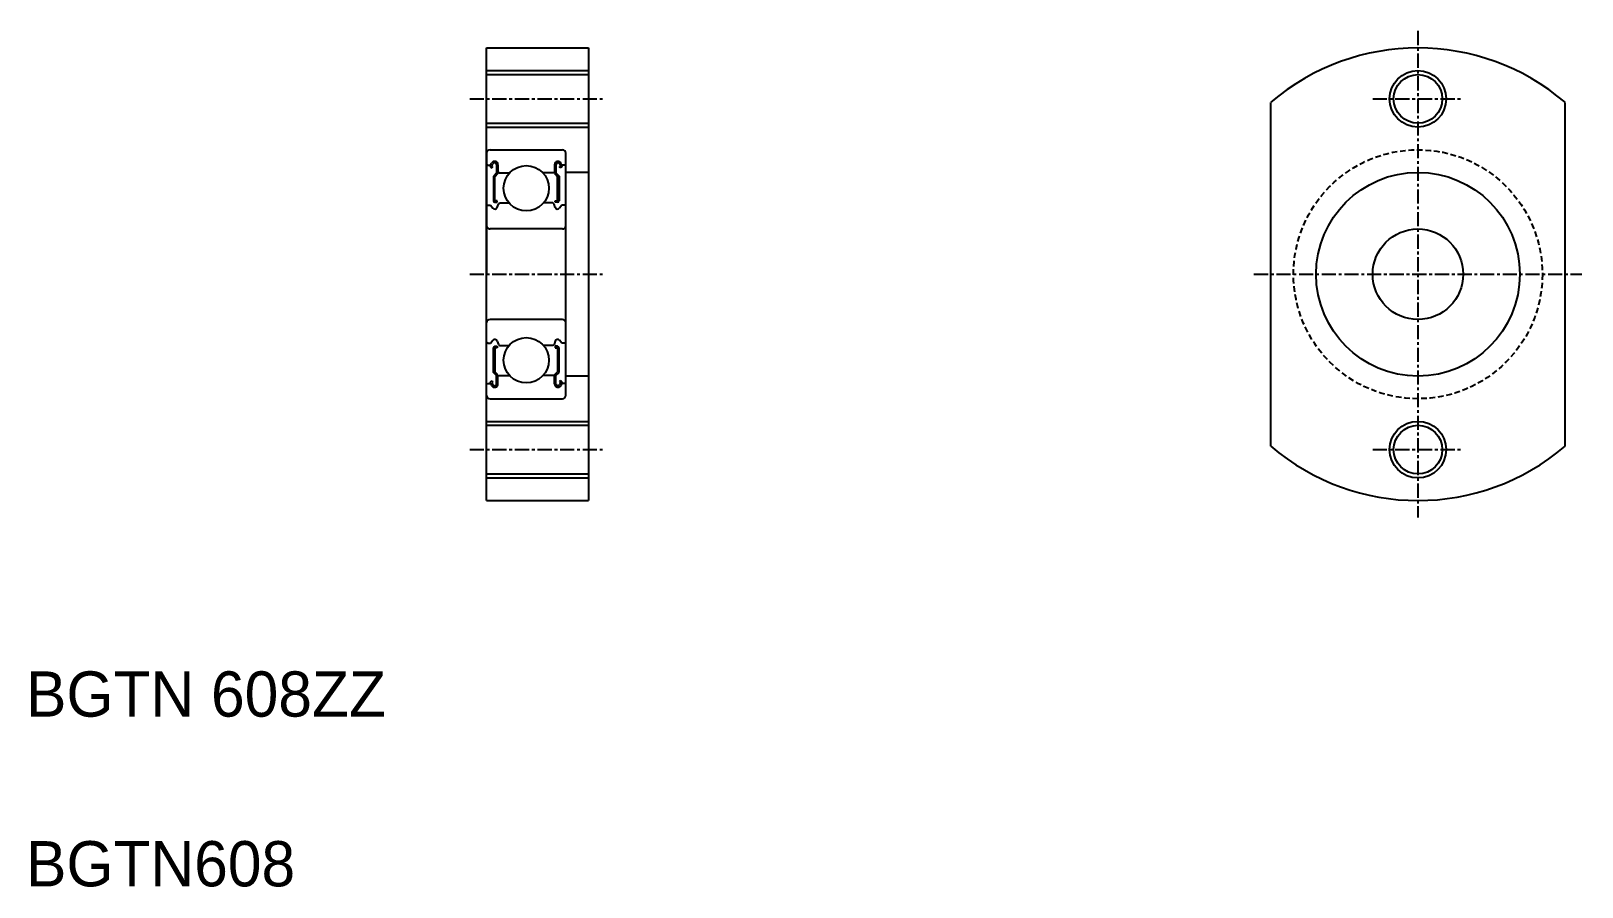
# Model space of a CAD drawing. Extents: x 73 to 210, y 46 to 122.
import ezdxf

# ---------------------------------------------------------------- set-up
doc = ezdxf.new("R2010")
doc.units = 0
doc.linetypes.add('CENTER', pattern=[2, 1.25, -0.25, 0.25, -0.25])
doc.linetypes.add('DASHED', pattern=[0.75, 0.5, -0.25])
doc.layers.get('0').update_dxf_attribs({"linetype": 'CONTINUOUS'})
doc.layers.add('CENTER', color=1, linetype='CENTER')

msp = doc.modelspace()

# ---------------------------------------------------------------- linework, layer by layer
at = {"color": 7, "linetype": 'CONTINUOUS'}
for p, q in [((113.18, 80.43), (113.18, 120.43)), ((113.18, 120.43), (122.18, 120.43)), ((122.18, 120.43), (122.18, 80.43)), ((113.18, 118.08), (122.18, 118.08)), ((182.5, 85.23), (182.5, 115.62)), ((208.5, 85.23), (208.5, 115.62)), ((113.18, 113.78), (122.18, 113.78)), ((113.18, 111.13), (113.18, 100.43)), ((113.48, 111.43), (119.88, 111.43)), ((120.18, 89.73), (120.18, 111.13)), ((113.18, 110.18), (113.28, 110.08)), ((113.28, 110.08), (113.51, 110.08)), ((113.51, 110.08), (113.62, 110.26)), ((113.56, 109.89), (113.68, 109.83)), ((113.63, 110.01), (113.74, 110.19)), ((113.74, 109.94), (113.63, 110.01)), ((113.68, 109.83), (113.74, 109.94)), ((114.04, 110.11), (114.04, 109.38)), ((114.18, 110.11), (114.18, 109.32)), ((119.18, 110.11), (119.18, 109.32)), ((119.31, 110.11), (119.31, 109.38)), ((119.61, 109.94), (119.73, 110.01)), ((119.68, 109.83), (119.61, 109.94)), ((119.73, 110.01), (119.62, 110.19)), ((119.8, 109.89), (119.68, 109.83)), ((119.84, 110.08), (119.74, 110.26)), ((120.08, 110.08), (119.84, 110.08)), ((120.18, 110.18), (120.08, 110.08)), ((114.04, 109.38), (113.78, 109.11)), ((113.78, 109.11), (113.78, 106.92)), ((114.18, 109.32), (113.91, 109.05)), ((113.91, 106.92), (113.91, 109.05)), ((114.18, 109.48), (114.28, 109.38)), ((114.28, 109.38), (115.2, 109.38)), ((119.08, 109.38), (118.15, 109.38)), ((119.18, 109.48), (119.08, 109.38)), ((119.18, 109.32), (119.44, 109.05)), ((119.31, 109.38), (119.58, 109.11)), ((119.44, 106.92), (119.44, 109.05)), ((119.58, 109.11), (119.58, 106.92)), ((122.18, 109.43), (120.18, 109.43)), ((113.18, 106.43), (113.28, 106.53)), ((113.28, 106.53), (113.51, 106.53)), ((113.51, 106.53), (113.73, 106.26)), ((114.11, 106.92), (113.91, 106.92)), ((113.91, 106.79), (114.11, 106.79)), ((114.11, 106.79), (114.11, 106.92)), ((114.11, 106.34), (114.22, 106.63)), ((114.22, 106.63), (114.32, 106.73)), ((114.32, 106.73), (115.16, 106.73)), ((119.04, 106.73), (118.2, 106.73)), ((119.14, 106.63), (119.04, 106.73)), ((119.24, 106.34), (119.14, 106.63)), ((119.24, 106.92), (119.44, 106.92)), ((119.24, 106.79), (119.24, 106.92)), ((119.44, 106.79), (119.24, 106.79)), ((119.84, 106.53), (119.63, 106.26)), ((120.08, 106.53), (119.84, 106.53)), ((120.18, 106.43), (120.08, 106.53)), ((119.88, 104.43), (113.48, 104.43)), ((119.88, 96.43), (113.48, 96.43)), ((113.18, 94.43), (113.28, 94.33)), ((113.28, 94.33), (113.51, 94.33)), ((113.51, 94.33), (113.73, 94.59)), ((113.78, 91.74), (113.78, 93.93)), ((113.91, 94.06), (114.11, 94.06)), ((114.11, 93.93), (113.91, 93.93)), ((113.91, 93.93), (113.91, 91.8)), ((114.11, 94.51), (114.22, 94.22)), ((114.11, 94.06), (114.11, 93.93)), ((114.22, 94.22), (114.32, 94.13)), ((114.32, 94.13), (115.16, 94.13)), ((119.04, 94.13), (118.2, 94.13)), ((119.14, 94.22), (119.04, 94.13)), ((119.24, 94.51), (119.14, 94.22)), ((119.44, 94.06), (119.24, 94.06)), ((119.24, 94.06), (119.24, 93.93)), ((119.24, 93.93), (119.44, 93.93)), ((119.44, 93.93), (119.44, 91.8)), ((119.58, 91.74), (119.58, 93.93)), ((119.84, 94.33), (119.63, 94.59)), ((120.08, 94.33), (119.84, 94.33)), ((120.18, 94.43), (120.08, 94.33)), ((113.18, 90.68), (113.28, 90.78)), ((113.28, 90.78), (113.51, 90.78)), ((113.51, 90.78), (113.62, 90.59)), ((113.56, 90.96), (113.68, 91.02)), ((113.74, 90.91), (113.63, 90.84)), ((113.63, 90.84), (113.74, 90.66)), ((113.68, 91.02), (113.74, 90.91)), ((114.04, 91.48), (113.78, 91.74)), ((114.18, 91.53), (113.91, 91.8)), ((114.04, 90.74), (114.04, 91.48)), ((114.18, 90.74), (114.18, 91.53)), ((114.18, 91.38), (114.28, 91.48)), ((114.28, 91.48), (115.2, 91.48)), ((119.08, 91.48), (118.15, 91.48)), ((119.18, 91.38), (119.08, 91.48)), ((119.18, 91.53), (119.44, 91.8)), ((119.18, 90.74), (119.18, 91.53)), ((119.31, 91.48), (119.58, 91.74)), ((119.31, 90.74), (119.31, 91.48)), ((119.68, 91.02), (119.61, 90.91)), ((119.61, 90.91), (119.73, 90.84)), ((119.73, 90.84), (119.62, 90.66)), ((119.8, 90.96), (119.68, 91.02)), ((119.84, 90.78), (119.74, 90.59)), ((120.08, 90.78), (119.84, 90.78)), ((120.18, 90.68), (120.08, 90.78)), ((122.18, 91.43), (120.18, 91.43)), ((113.48, 89.43), (119.88, 89.43)), ((113.18, 87.08), (122.18, 87.08)), ((113.18, 82.78), (122.18, 82.78)), ((113.18, 80.43), (122.18, 80.43))]:
    msp.add_line(p, q, dxfattribs=at)
at = {"color": 3, "linetype": 'CONTINUOUS'}
for p, q in [((113.18, 118.43), (122.18, 118.43)), ((113.18, 113.43), (122.18, 113.43)), ((113.18, 87.43), (122.18, 87.43)), ((113.18, 82.43), (122.18, 82.43))]:
    msp.add_line(p, q, dxfattribs=at)
for centre in [(195.5, 115.93), (195.5, 84.93)]:
    msp.add_circle(centre, 2.5, dxfattribs=at)
at = {"color": 7, "linetype": 'CONTINUOUS'}
for centre, radius in [((195.5, 115.93), 2.15), ((116.68, 108.03), 2), ((195.5, 100.43), 9), ((195.5, 100.43), 4), ((116.68, 92.83), 2), ((195.5, 84.93), 2.15)]:
    msp.add_circle(centre, radius, dxfattribs=at)
at = {"color": 3, "linetype": 'DASHED'}
msp.add_circle((195.5, 100.43), 11, dxfattribs=at)
at = {"color": 7, "linetype": 'CONTINUOUS'}
for centre, radius, start, end in [((195.5, 100.43), 20, 49.4584, 130.5416), ((113.48, 111.13), 0.3, 90, 180), ((119.88, 111.13), 0.3, 0, 90), ((113.63, 110.01), 0.133, 149.9969, 240.0013), ((113.88, 110.11), 0.299, 0, 150.0002), ((113.88, 110.11), 0.166, 0, 150.0044), ((119.48, 110.11), 0.299, 29.9998, 180), ((119.48, 110.11), 0.166, 29.9956, 180), ((119.73, 110.01), 0.133, 299.9987, 30.0031), ((113.9, 106.41), 0.224, 220.001, 343.1517), ((113.91, 106.92), 0.133, 180, 270), ((119.46, 106.41), 0.224, 196.8483, 319.999), ((119.44, 106.92), 0.133, 270, 360), ((113.48, 104.73), 0.3, 180, 270), ((119.88, 104.73), 0.3, 270, 0), ((113.48, 96.13), 0.3, 90, 180), ((119.88, 96.13), 0.3, 0, 90), ((113.9, 94.44), 0.224, 16.8483, 139.999), ((119.46, 94.44), 0.224, 40.001, 163.1517), ((113.91, 93.93), 0.133, 90, 180), ((119.44, 93.93), 0.133, 0.0001, 90), ((113.63, 90.84), 0.133, 119.9987, 210.0031), ((113.88, 90.74), 0.299, 209.9998, 0), ((113.88, 90.74), 0.166, 209.9956, 0), ((119.48, 90.74), 0.299, 180, 330.0002), ((119.48, 90.74), 0.166, 180, 330.0044), ((119.73, 90.84), 0.133, 329.9969, 60.0013), ((113.48, 89.73), 0.3, 180, 270), ((119.88, 89.73), 0.3, 270, 0), ((195.5, 100.43), 20, 229.4584, 310.5416)]:
    msp.add_arc(centre, radius, start, end, dxfattribs=at)
at = {"layer": 'CENTER', "color": 1, "linetype": 'CENTER'}
for p, q in [((195.5, 121.93), (195.5, 78.93)), ((111.68, 115.93), (123.68, 115.93)), ((191.5, 115.93), (199.5, 115.93)), ((111.68, 100.43), (123.68, 100.43)), ((181, 100.43), (210, 100.43)), ((111.68, 84.93), (123.68, 84.93)), ((191.5, 84.93), (199.5, 84.93))]:
    msp.add_line(p, q, dxfattribs=at)

# ---------------------------------------------------------------- texts
at = {"color": 7, "linetype": 'CONTINUOUS'}
for s, p in [('BGTN 608ZZ', (72.47, 61.33)), ('BGTN608', (72.47, 46.33))]:
    msp.add_text(s, height=4, dxfattribs=at).set_placement(p)

doc.saveas('drawing.dxf')
